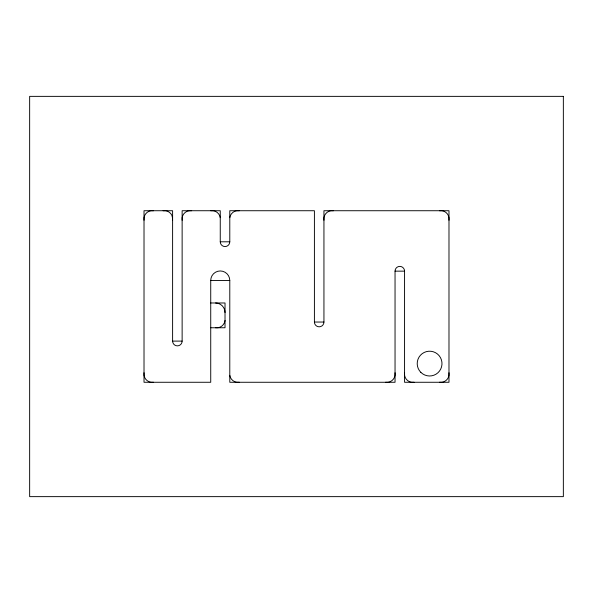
<?xml version="1.0" encoding="UTF-8"?>
<svg xmlns="http://www.w3.org/2000/svg" width="593" height="593" viewBox="0 0 593 593"><rect width="100%" height="100%" fill="white"/><g stroke="black" fill="none" stroke-linecap="round" stroke-linejoin="round"><path stroke-width="0.89" d="M144.017 372.745L144.017 375.347A8.332 8.332 0 0 0 150.941 382.27L153.543 382.27M172.607 220.255L172.296 216.378M404.567 372.745L404.574 375.347A8.332 8.332 0 0 0 411.498 382.27L414.099 382.27M448.983 220.255L448.983 217.653A8.332 8.332 0 0 0 442.059 210.73L439.457 210.73M229.787 217.668L229.787 217.653A8.332 8.332 0 0 1 236.711 210.73L239.32 210.73M225.021 320.457L224.992 320.82A8.421 8.421 0 0 1 218.083 327.729L215.489 327.759M163.075 210.73L165.684 210.73A8.332 8.332 0 0 1 172.607 217.653M189.063 210.73L191.665 210.73M210.73 210.73L213.332 210.73A8.332 8.332 0 0 1 220.255 217.653L220.255 217.668M239.32 382.27L236.711 382.27A8.332 8.332 0 0 1 229.787 375.347L229.787 375.347M220.255 241.796L229.787 241.796L229.787 210.73L314.409 210.73L314.409 322.043A4.766 4.766 0 0 0 319.175 326.81A4.766 4.766 0 0 0 323.941 322.043L323.941 210.73L448.983 210.73L448.983 382.27L404.567 382.27L404.567 271.149A4.766 4.766 0 0 0 399.808 266.383A4.766 4.766 0 0 0 395.042 271.149L395.042 382.27L229.787 382.27L229.787 280.489A9.532 9.532 0 0 0 220.255 270.957A9.532 9.532 0 0 0 210.73 280.489L210.73 382.27L144.017 382.27L144.017 210.73L172.607 210.73L172.607 341.101A4.766 4.766 0 0 0 177.374 345.867A4.766 4.766 0 0 0 182.133 341.101L182.133 210.73L220.255 210.73L220.255 241.796A4.766 4.766 0 0 0 225.021 246.562A4.766 4.766 0 0 0 229.787 241.796M395.042 271.149L404.567 271.149M210.73 280.489L229.787 280.489M210.73 302.979L225.021 302.979L225.021 327.759L210.73 327.759M314.409 322.043L323.941 322.043M172.578 341.101L182.133 341.101M333.466 210.73L330.864 210.73A8.332 8.332 0 0 0 323.941 217.653L323.941 220.255M153.543 210.73L150.941 210.73A8.332 8.332 0 0 0 144.017 217.653L144.017 220.255M439.457 382.27L442.059 382.27A8.332 8.332 0 0 0 448.983 375.347L448.983 372.745M385.509 382.27L388.118 382.27A8.332 8.332 0 0 0 395.042 375.347L395.042 372.745M182.133 220.255L182.14 217.638A8.332 8.332 0 0 1 189.063 210.73M215.6 302.979A9.532 9.532 0 0 1 225.021 312.511M563.35 96.362L29.65 96.362L29.65 496.637L563.35 496.637L563.35 96.362M420.845 372.36A12.386 12.386 0 0 0 441.57 366.8A12.386 12.386 0 0 0 426.397 351.627A12.386 12.386 0 0 0 420.845 372.36"/></g></svg>
